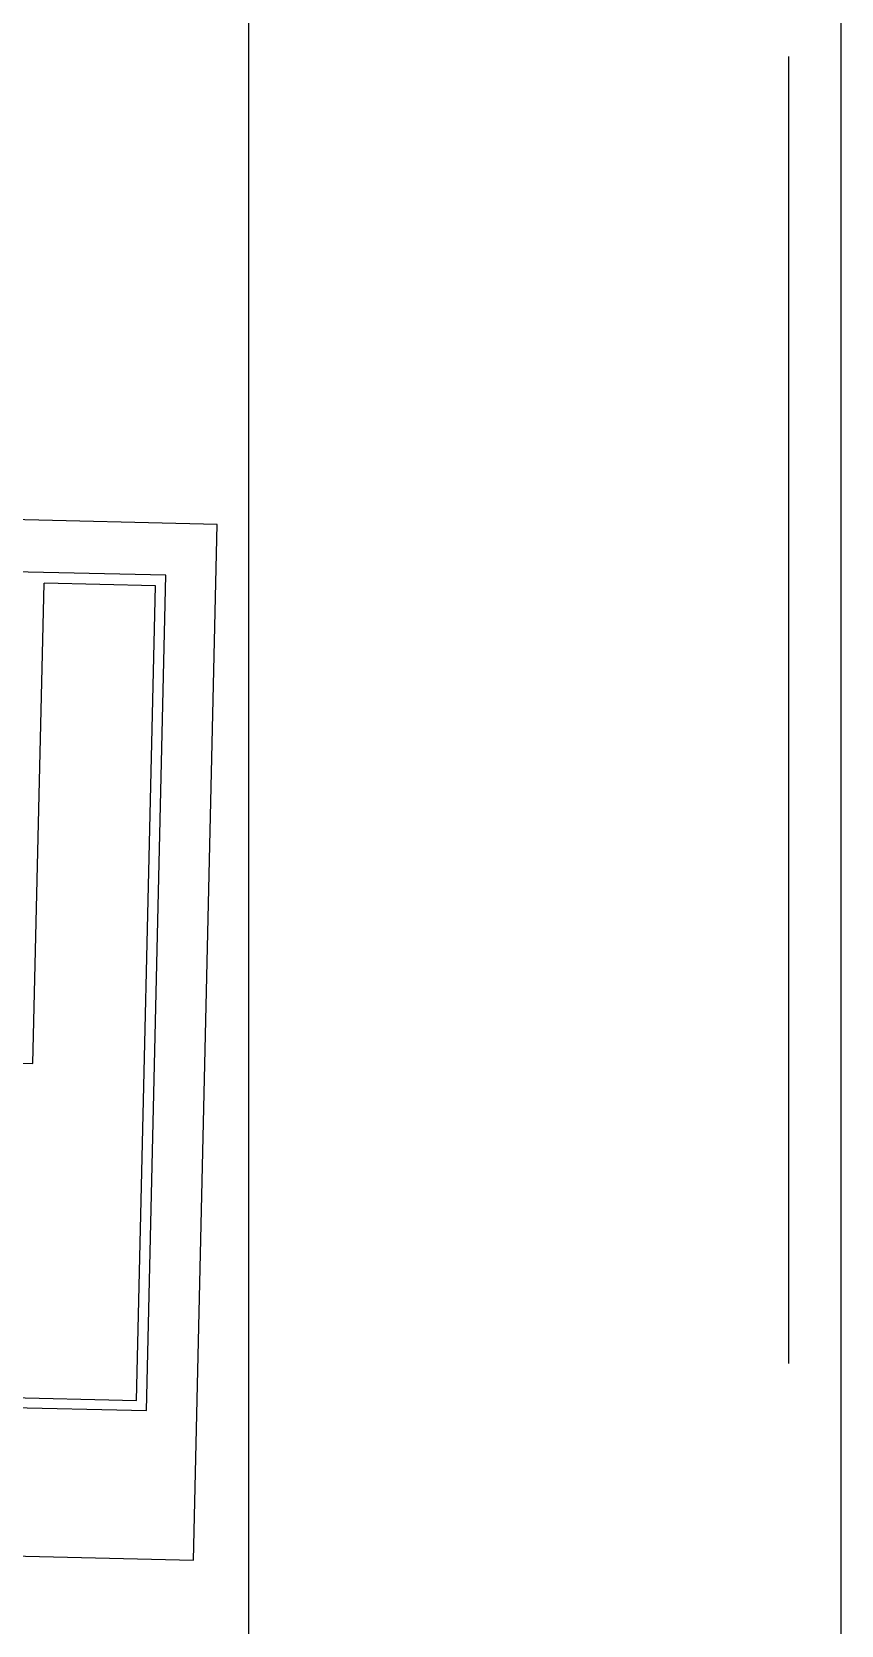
# Model space of a CAD drawing. Header units: inches. Extents: x -1841 to -80, y -100 to 1021.
# Drawn here: x -1144.34 to -1128.98, y 686.15 to 716.4 of the extents above; entities that cross this region are included whole.
import ezdxf

# ---------------------------------------------------------------- set-up
doc = ezdxf.new("R2010")
doc.units = ezdxf.units.IN
doc.header["$MEASUREMENT"] = 0
doc.layers.add('Edges', color=7, linetype='Continuous')
doc.layers.add('PDF_Geometry', color=7, linetype='Continuous', true_color=0x777777)

# ---------------------------------------------------------------- blocks, each defined once
blk = doc.blocks.new('Fire Alarm Control Panel fr')
at = {"layer": 'Edges', "color": 1}
for p, q in [((-1.5474, 2.0077), (-1.5474, -1.6662)), ((1.3974, 2.0077), (-1.5474, 2.0077)), ((1.3974, -1.6662), (1.3974, 2.0077)), ((-1.3994, 1.8649), (-1.3994, -1.5137)), ((0.9755, 1.8649), (-1.3994, 1.8649)), ((0.9755, 0.5201), (0.9755, 1.8649)), ((0.9476, 1.8361), (-1.3686, 1.8361)), ((-1.3686, 1.8361), (-1.3686, 1.5195)), ((0.9476, 0.5201), (0.9476, 1.8361)), ((-0.003, 1.5195), (-1.3686, 1.5195)), ((-0.003, -1.189), (-0.003, 1.5195))]:
    blk.add_line(p, q, dxfattribs=at)

msp = doc.modelspace()

# ---------------------------------------------------------------- linework, layer by layer
at = {"layer": 'PDF_Geometry', "color": 7, "lineweight": 25}
msp.add_lwpolyline([(-1140.228, 640.57), (-1171.829, 640.57), (-1371.859, 640.57), (-1371.859, 631.387), (-1173.897, 631.387), (-1173.897, 631.139), (-1164.963, 629.154), (-1164.466, 631.387), (-1128.977, 631.387), (-1128.977, 640.57), (-1128.977, 736.283), (-1140.228, 736.283)], close=True, dxfattribs=at)
msp.add_lwpolyline([(-1129.97, 691.115), (-1129.97, 715.933)], dxfattribs=at)

# ---------------------------------------------------------------- block references
at = {"color": 7, "lineweight": 25, "xscale": 6.681625255917467, "yscale": 6.681625255917467, "zscale": 6.681625255917467, "rotation": 268.6759963768836}
msp.add_blockref('Fire Alarm Control Panel fr', (-1154.471, 697.024), dxfattribs=at)

doc.saveas('drawing.dxf')
